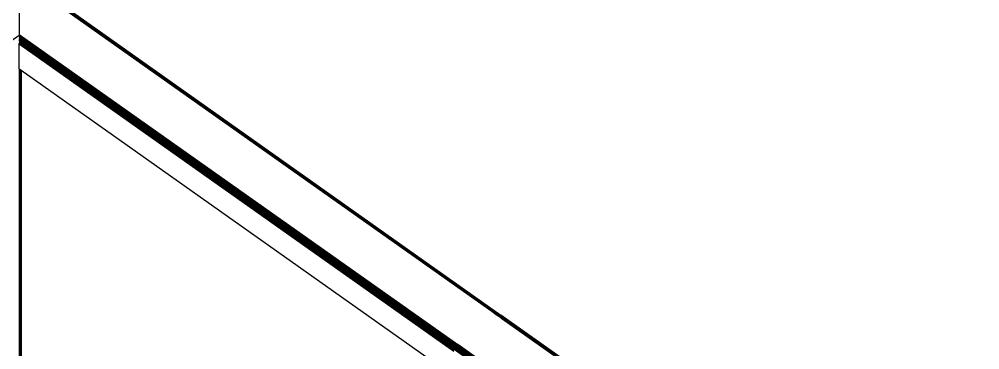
# Model space of a CAD drawing. Header units: inches. Extents: x 12 to 4609, y 5 to 3256.
# Drawn here: x 3224 to 3928, y 2617 to 2859 of the extents above; entities that cross this region are included whole.
import ezdxf

# ---------------------------------------------------------------- set-up
doc = ezdxf.new("R2010")
doc.units = ezdxf.units.IN
doc.header["$MEASUREMENT"] = 0

msp = doc.modelspace()

# ---------------------------------------------------------------- linework, layer by layer
for p, q in [((3571.9, 2643.81), (3224.05, 2889.78)), ((3224.05, 2888.33), (3224.05, 2847.96)), ((3571.9, 2643.81), (3224.4, 2890.01)), ((3572.37, 2644.1), (3224.4, 2890.01)), ((3224.53, 2890.09), (3572.37, 2644.1)), ((3572.37, 2644.1), (3224.96, 2890.28)), ((3572.82, 2644.31), (3224.96, 2890.28)), ((3225.39, 2890.4), (3573.25, 2644.42)), ((3225.39, 2890.4), (3572.82, 2644.31)), ((3225.78, 2890.43), (3573.25, 2644.42)), ((3225.78, 2890.43), (3573.64, 2644.44)), ((3573.64, 2644.44), (3226.39, 2890.19)), ((3226.39, 2890.19), (3576.82, 2642.37)), ((3226.39, 2890.19), (3577.1, 2642.2)), ((3224, 2847.19), (2903.28, 2620.55)), ((3223.98, 2847.84), (3224.05, 2847.96)), ((3224, 2847.19), (3223.98, 2847.24)), ((3223.99, 2847.76), (3224.1, 2847.4)), ((3543.74, 2619.52), (3223.99, 2846.45)), ((3544.19, 2620.04), (3223.99, 2846.45)), ((3223.99, 2845.61), (3543.74, 2619.52)), ((3223.99, 2845.61), (3543.34, 2618.95)), ((3542.71, 2617.75), (3223.99, 2843.41)), ((3224.14, 2847.29), (3224, 2847.19)), ((3224, 2847.19), (3544.67, 2620.51)), ((3224, 2847.19), (3544.19, 2620.04)), ((3543.74, 2619.52), (3224, 2846.33)), ((3224, 2846.21), (3543.74, 2619.52)), ((3542.99, 2618.35), (3224, 2844.76)), ((3543.34, 2618.95), (3224, 2844.76)), ((3542.99, 2618.35), (3224, 2844.38)), ((3224, 2844.26), (3542.99, 2618.35)), ((3224, 2843.92), (3542.99, 2618.35)), ((3224, 2843.92), (3542.71, 2617.75)), ((3542.5, 2617.16), (3224, 2843.12)), ((3542.71, 2617.75), (3224, 2843.12)), ((3224, 2842.46), (3542.5, 2617.16)), ((3224.02, 2845.32), (3543.34, 2618.95)), ((3224.02, 2842.56), (3542.5, 2617.16)), ((3224.05, 2847.96), (3545.16, 2620.9)), ((3224.05, 2847.96), (3544.67, 2620.51)), ((3224.1, 2847.4), (3224.14, 2847.29)), ((3542.5, 2617.16), (3224, 2841.74)), ((3224, 2841.74), (3542.37, 2616.56)), ((3224, 2841.7), (3542.37, 2616.56)), ((3224, 2841.7), (3542.33, 2616.07)), ((3224.05, 2841.13), (3224, 2841.27)), ((3224.05, 2841.13), (3542.33, 2616.07)), ((3224.05, 2822.74), (3224.05, 2841.13)), ((3224.12, 2822.69), (3223.82, 2455.65)), ((3224.05, 2822.74), (3224.12, 2822.69)), ((3224.12, 2822.69), (3224.17, 2822.66)), ((3224.17, 2822.66), (3224.17, 2673.3)), ((3224.17, 2822.66), (3224.32, 2822.55)), ((3224.23, 2600.25), (3224.32, 2822.55)), ((3224.34, 2822.53), (3224.23, 2600.25)), ((3224.32, 2822.55), (3224.34, 2822.53)), ((3224.34, 2673.2), (3224.34, 2822.53)), ((3224.34, 2822.53), (3224.46, 2822.45)), ((3224.46, 2822.45), (3224.34, 2673.2)), ((3224.46, 2822.45), (3224.51, 2822.41)), ((3224.51, 2822.41), (3224.51, 2667.64)), ((3224.51, 2822.41), (3224.63, 2822.33)), ((3224.51, 2667.64), (3224.63, 2822.33)), ((3224.51, 2455.6), (3224.63, 2822.33)), ((3224.63, 2822.33), (3224.74, 2822.25)), ((3224.76, 2791.59), (3224.74, 2822.25)), ((3224.74, 2822.25), (3224.79, 2822.22)), ((3224.79, 2822.22), (3224.76, 2791.59)), ((3224.79, 2822.22), (3224.84, 2822.18)), ((3224.84, 2822.18), (3224.84, 2698.32)), ((3224.84, 2822.18), (3224.97, 2822.09)), ((3224.97, 2822.09), (3224.9, 2621.34)), ((3224.97, 2822.09), (3225.03, 2822.05)), ((3225.03, 2726.69), (3225.03, 2822.05)), ((3225.03, 2822.05), (3225.09, 2822)), ((3225.03, 2726.69), (3225.09, 2822)), ((3225.09, 2822), (3225.14, 2821.97)), ((3225.14, 2815.01), (3225.14, 2821.97)), ((3225.14, 2821.97), (3225.26, 2821.89)), ((3225.23, 2751.91), (3225.26, 2821.89)), ((3225.26, 2821.89), (3225.31, 2821.85)), ((3225.4, 2726.68), (3225.31, 2821.85)), ((3225.35, 2676.29), (3225.31, 2821.85)), ((3225.31, 2821.85), (3225.4, 2821.78)), ((3225.4, 2821.78), (3225.4, 2726.68)), ((3225.4, 2821.78), (3542.33, 2597.68)), ((3225.23, 2751.91), (3225.14, 2815.01)), ((3225.14, 2455.48), (3225.14, 2815.01)), ((3224.76, 2791.59), (3224.51, 2455.6)), ((3224.84, 2698.32), (3224.76, 2791.59)), ((3225.14, 2455.48), (3225.23, 2751.91)), ((3225.35, 2676.29), (3225.23, 2751.91)), ((3224.93, 2583.02), (3225.03, 2726.69)), ((3225.4, 2726.68), (3225.4, 2637.64)), ((3224.84, 2698.32), (3224.84, 2455.55)), ((3225.4, 2637.64), (3225.35, 2676.29)), ((3225.4, 2455.4), (3225.35, 2676.29)), ((3224.17, 2673.3), (3224.23, 2600.25)), ((3224.17, 2673.3), (3224.17, 2564.3)), ((3224.34, 2673.2), (3224.26, 2564.31)), ((3224.51, 2667.64), (3224.51, 2455.6)), ((3571.9, 2643.81), (3574.73, 2641.81)), ((3572.37, 2644.1), (3575.2, 2642.1)), ((3572.82, 2644.31), (3575.65, 2642.31)), ((3573.25, 2644.42), (3576.08, 2642.42)), ((3573.64, 2644.44), (3576.47, 2642.44)), ((3574.73, 2641.81), (3575.2, 2642.1)), ((3577.56, 2639.81), (3574.73, 2641.81)), ((3575.65, 2642.31), (3575.2, 2642.1)), ((3578.03, 2640.1), (3575.2, 2642.1)), ((3576.08, 2642.42), (3575.65, 2642.31)), ((3578.48, 2640.31), (3575.65, 2642.31)), ((3576.47, 2642.44), (3576.08, 2642.42)), ((3578.91, 2640.42), (3576.08, 2642.42)), ((3579.3, 2640.44), (3576.47, 2642.44)), ((3576.47, 2642.44), (3576.82, 2642.37)), ((3576.82, 2642.37), (3577.1, 2642.2)), ((3927.53, 2394.38), (3576.82, 2642.37)), ((3577.1, 2642.2), (3927.53, 2394.38)), ((3925.42, 2393.84), (3577.56, 2639.81)), ((3925.53, 2393.91), (3577.56, 2639.81)), ((3926.01, 2394.18), (3578.03, 2640.1)), ((3925.53, 2393.91), (3578.03, 2640.1)), ((3578.48, 2640.31), (3926.4, 2394.35)), ((3926.01, 2394.18), (3578.48, 2640.31)), ((3926.83, 2394.45), (3578.91, 2640.42)), ((3578.91, 2640.42), (3926.4, 2394.35)), ((3579.3, 2640.44), (3927.18, 2394.45)), ((3926.83, 2394.45), (3579.3, 2640.44)), ((3225.4, 2637.64), (3225.4, 2455.4)), ((3224.9, 2621.34), (3224.84, 2455.55)), ((3224.93, 2583.02), (3224.9, 2621.34)), ((3542.5, 2617.16), (3542.49, 2617.1)), ((3542.64, 2617.57), (3542.5, 2617.16)), ((3542.64, 2617.57), (3860.79, 2391.96)), ((3542.64, 2617.57), (3860.94, 2392.07)), ((3542.64, 2617.57), (3861.01, 2392.12)), ((3542.64, 2617.57), (3861.25, 2392.29)), ((3542.71, 2617.75), (3542.68, 2617.67)), ((3542.78, 2617.91), (3542.71, 2617.75)), ((3542.87, 2618.11), (3542.78, 2617.91)), ((3861.77, 2392.62), (3542.87, 2618.11)), ((3542.87, 2618.11), (3861.25, 2392.29)), ((3542.87, 2618.11), (3861.59, 2392.53)), ((3542.99, 2618.35), (3542.94, 2618.24)), ((3543.07, 2618.49), (3542.99, 2618.35)), ((3543.16, 2618.65), (3861.77, 2392.62)), ((3543.16, 2618.65), (3862.26, 2392.94)), ((3543.16, 2618.65), (3862.32, 2392.97)), ((3543.34, 2618.95), (3543.26, 2618.82)), ((3543.41, 2619.05), (3543.34, 2618.95)), ((3543.64, 2619.37), (3543.49, 2619.18)), ((3543.49, 2619.18), (3863.01, 2393.25)), ((3543.49, 2619.18), (3862.32, 2392.97)), ((3543.49, 2619.18), (3862.36, 2392.99)), ((3543.74, 2619.52), (3543.64, 2619.37)), ((3543.8, 2619.59), (3543.74, 2619.52)), ((3544.19, 2620.04), (3543.87, 2619.68)), ((3543.87, 2619.68), (3863.76, 2393.48)), ((3543.87, 2619.68), (3863.01, 2393.25)), ((3543.87, 2619.68), (3863.18, 2393.32)), ((3544.23, 2620.09), (3544.19, 2620.04)), ((3544.67, 2620.51), (3544.28, 2620.14)), ((3544.28, 2620.14), (3863.76, 2393.48)), ((3573.33, 2599.6), (3544.28, 2620.14)), ((3544.28, 2620.14), (3573.32, 2599.57)), ((3544.71, 2620.55), (3544.67, 2620.51)), ((3544.69, 2620.52), (3544.67, 2620.51)), ((3545.16, 2620.9), (3544.71, 2620.55)), ((3544.71, 2620.55), (3866.27, 2393.84)), ((3544.71, 2620.55), (3864.57, 2393.65)), ((3544.71, 2620.55), (3865.26, 2393.75)), ((3866.27, 2393.84), (3545.16, 2620.9))]:
    msp.add_line(p, q)

doc.saveas('drawing.dxf')
